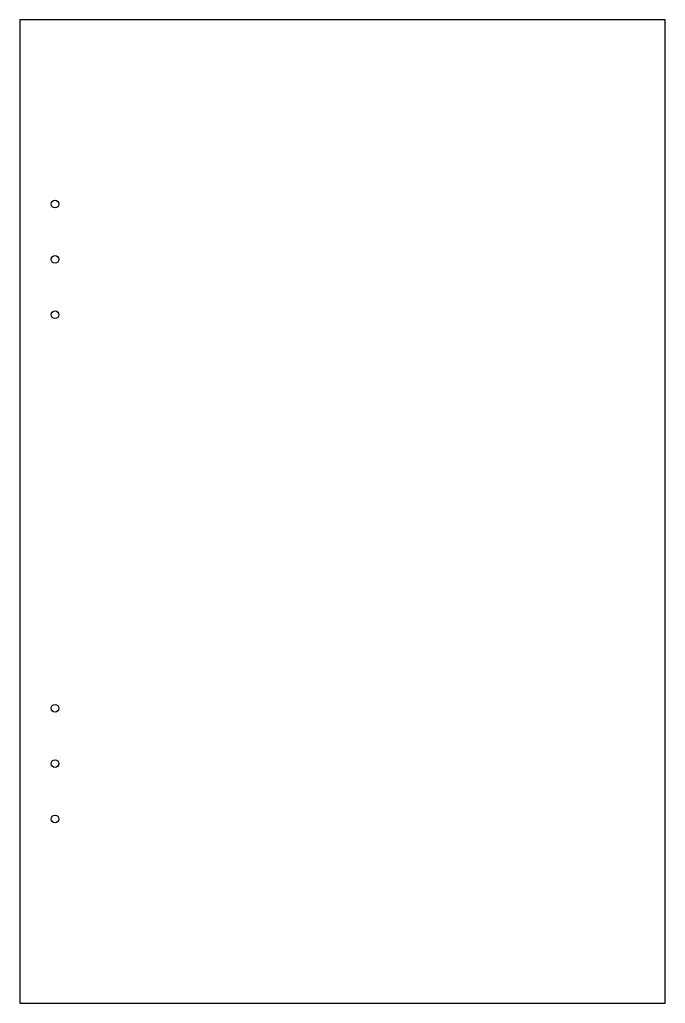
# Model space of a CAD drawing. Header units: millimetres. Extents: x 105 to 315, y -160 to 160.
import ezdxf

# ---------------------------------------------------------------- set-up
doc = ezdxf.new("R2010")
doc.units = ezdxf.units.MM
doc.layers.get('0').update_dxf_attribs({"linetype": 'CONTINUOUS'})

msp = doc.modelspace()

# ---------------------------------------------------------------- linework, layer by layer
msp.add_lwpolyline([(315, -160), (315, 160), (105, 160), (105, -160)], close=True)
for centre in [(116.5, 100), (116.5, 82), (116.5, 64), (116.5, -64), (116.5, -82), (116.5, -100)]:
    msp.add_circle(centre, 1.25)

doc.saveas('drawing.dxf')
